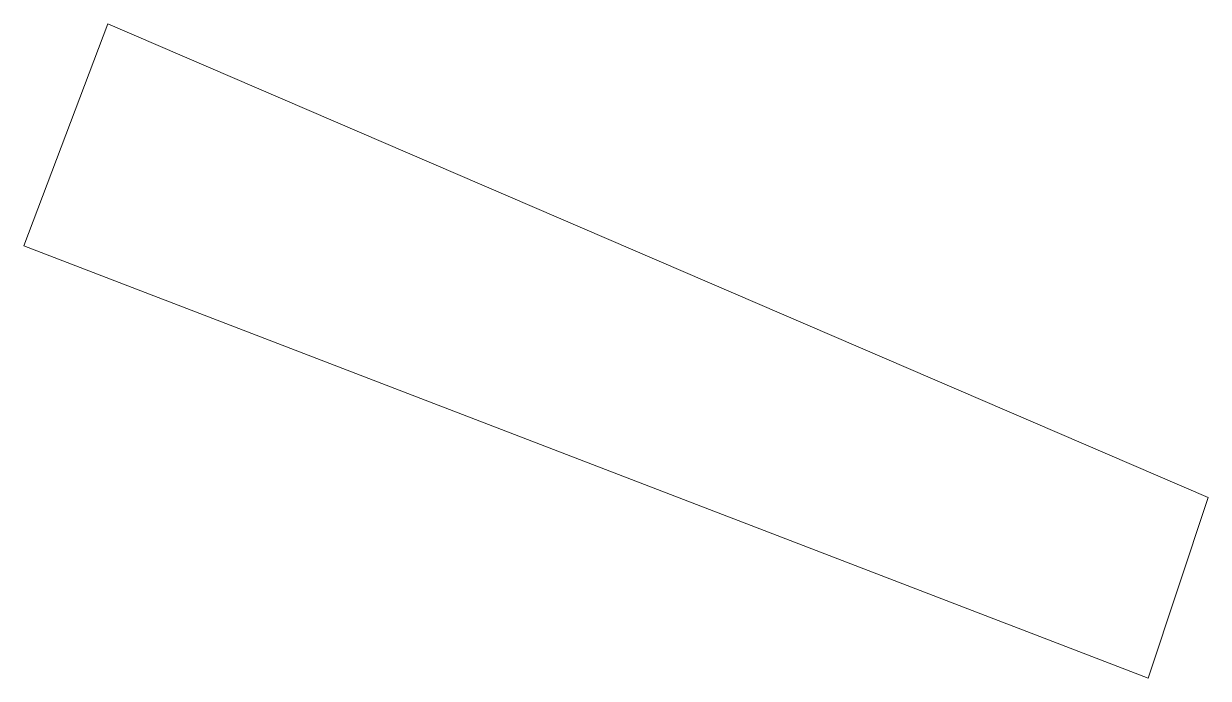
# Model space of a CAD drawing. Header units: millimetres. Extents: x 597046.8 to 597123.8, y 1347794.3 to 1347836.8.
import ezdxf

# ---------------------------------------------------------------- set-up
doc = ezdxf.new("R2010")
doc.units = ezdxf.units.MM

msp = doc.modelspace()

# ---------------------------------------------------------------- linework, layer by layer
at = {"lineweight": 0, "elevation": 43.072}
msp.add_lwpolyline([(597052.269, 1347836.827), (597123.767, 1347806.063), (597119.866, 1347794.318), (597046.801, 1347822.41)], close=True, dxfattribs=at)

doc.saveas('drawing.dxf')
